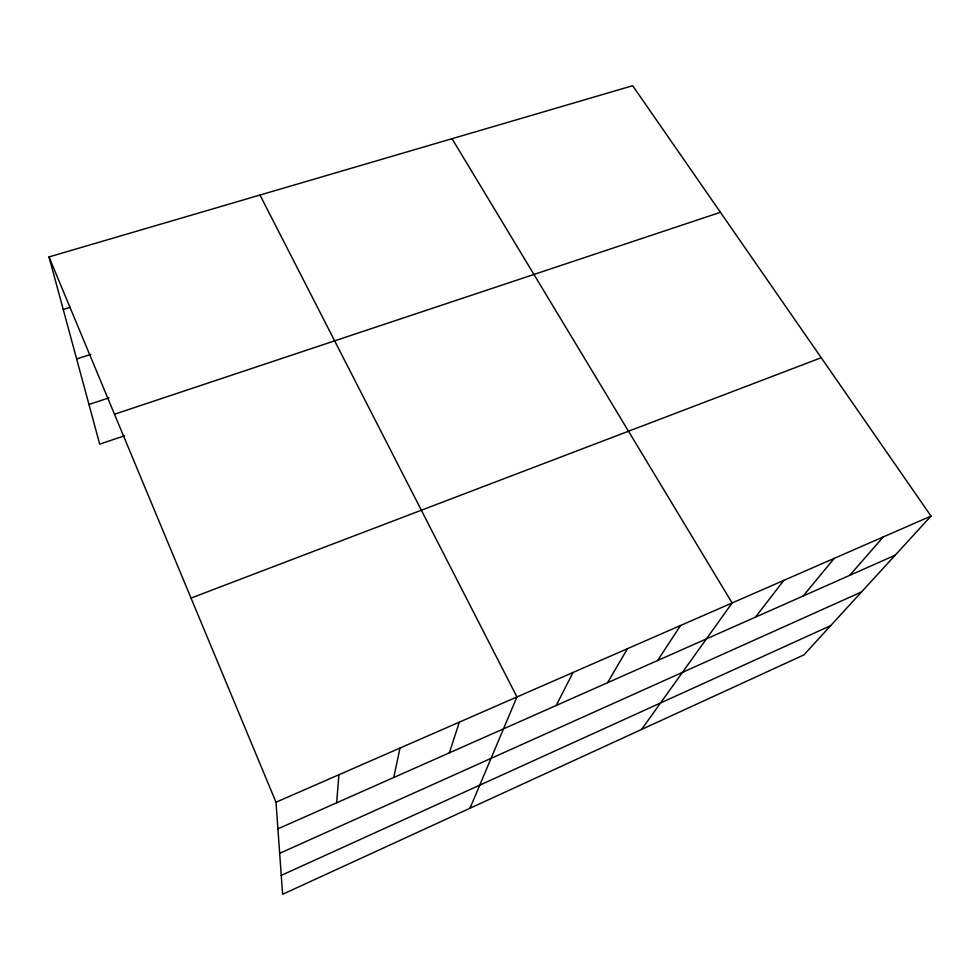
<?xml version="1.0" encoding="UTF-8"?>
<svg xmlns="http://www.w3.org/2000/svg" width="980" height="980" viewBox="0 0 980 980"><rect width="100%" height="100%" fill="white"/><g stroke="black" fill="none" stroke-linecap="round" stroke-linejoin="round"><path stroke-width="1.47" d="M336.642 802.804L338.909 774.751M393.776 777.483L399.987 748.071M449.379 752.836L459.314 722.15M469.996 808.243L516.95 696.964L259.994 195.044M556.224 705.465L572.994 672.488M607.576 682.705L627.494 648.674M657.629 660.52L680.524 625.51M641.582 729.451L732.121 602.97L452.037 138.707M755.421 617.167L783.878 580.356M803.183 595.987L834.225 558.355M849.758 575.346L883.25 536.942M931 516.08L803.857 654.934L282.608 894.287L276.005 802.228L49 256.932L632.676 85.713L931 516.08L276.005 802.228M281.248 875.397L830.709 625.62M279.668 853.335L861.567 591.92M277.916 828.847L895.181 555.207M191.014 598.082L821.228 357.724M124.325 435.818L99.715 444.161L49 256.932M114.476 414.234L720.423 212.305M88.96 404.446L109.001 397.856M76.624 358.925L90.895 354.393M63.235 309.472L70.376 307.279"/></g></svg>
